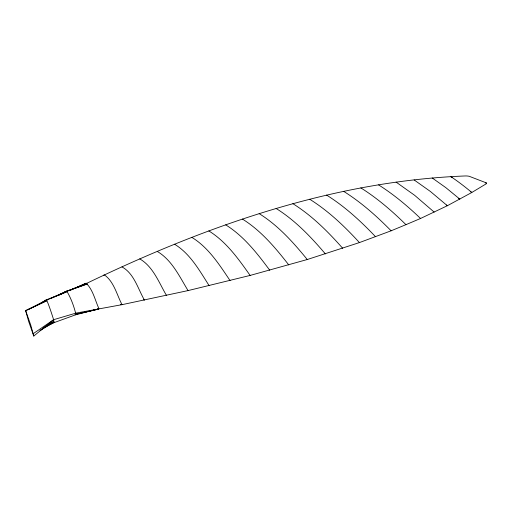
<?xml version="1.0" encoding="UTF-8"?>
<svg xmlns="http://www.w3.org/2000/svg" width="512" height="512" viewBox="0 0 512 512"><rect width="100%" height="100%" fill="white"/><g stroke="black" fill="none" stroke-linecap="round" stroke-linejoin="round"><path stroke-width="0.77" d="M28.435 309.51L46.842 300.698L25.619 310.534L28.608 321.286L33.786 336.051L53.613 319.699L75.942 313.114L122.016 304.672L188.045 290.592L250.125 275.43L307.258 259.52L359.437 242.579L391.11 230.803L405.946 224.666L420.55 218.477L447.354 205.722L471.808 192.486L486.323 183.75L486.336 183.142L485.574 182.592L469.171 176.275A8.723 4.358 6.7 0 0 465.018 175.968C331.917 181.139 204.109 226.586 85.229 284.064L86.15 283.226C93.03 289.76 95.014 300.173 98.931 308.602L98.432 309.139L75.878 314.24L75.642 314.797L53.85 322.72L46.72 326.106M66.17 291.661L86.496 283.392L74.099 288.614M33.786 336.051L30.752 325.101L25.619 310.534M33.408 333.555L53.613 319.699A26.08 1.382 73.2 0 0 46.099 300.435L66.598 291.206L87.27 283.981L66.253 291.328L64.211 292.55M39.936 330.63L53.882 321.306L42.47 328.563M40.768 303.296L46.163 299.923L67.11 291.629C71.117 298.611 74.054 306.509 75.878 314.24L98.106 309.139M41.792 302.848L46.413 300.013L26.291 310.502M62.304 293.722L66.426 291.27L58.758 295.155M40.486 330.202L53.958 322.317L50.374 324.077M59.565 294.758L66.598 291.206L67.11 291.629L51.168 298.31M78.63 286.893L85.606 283.398M80.608 285.971L86.15 283.226L70.381 290.118M70.451 290.15L72.64 289.229M66.253 291.328L66.598 291.206M103.725 275.123L104.531 274.989C113.99 281.734 116.826 294.746 122.016 304.672L120.435 304.275M121.984 266.925C134.035 273.363 137.971 288.877 144.435 300.09L143.693 299.789M139.718 258.874C153.139 266.554 158.918 282.579 166.406 295.322M157.331 251.456C171.942 260.115 179.52 276.595 188.045 290.592M174.547 244.211C190.234 253.715 199.507 270.56 209.101 285.606M191.923 237.414C208.576 247.635 219.405 264.723 230.061 280.602M208.819 230.912C226.278 241.715 238.477 258.931 250.125 275.43M225.69 224.851C243.821 236.122 257.203 253.344 269.754 270.259M242.432 219.059C261.062 230.669 275.424 247.776 288.762 264.922M276.122 208.467C295.213 220.384 310.912 236.883 325.389 253.926M259.168 213.626C278.125 225.453 293.267 242.33 307.258 259.52M326.579 195.078C344.806 206.49 360.755 221.152 375.514 236.698M309.734 199.258C328.461 210.963 344.57 226.362 359.437 242.579M292.851 203.661C311.878 215.539 327.904 231.558 342.682 248.282M360.819 187.872C377.293 198.24 392.128 211.008 405.946 224.666M343.725 191.386C361.19 202.342 376.704 216.122 391.11 230.803M378.598 184.896C393.773 194.49 407.61 206.061 420.55 218.477M396.083 182.099L414.618 195.283L434.17 212.096M414.17 179.962L430.406 191.475L447.354 205.722L446.368 205.075M97.382 308.877L97.786 309.139L75.642 314.797L74.95 314.509M432.198 177.958L445.798 187.616L459.84 199.142L458.624 198.33M486.336 183.142L485.574 182.592L486.4 183.27M53.613 319.699A26.509 1.427 73.3 0 1 53.562 322.522M470.605 191.661A566.963 348.333 -75.3 0 0 471.808 192.486A273.984 125.466 64.6 0 0 450.957 176.691A566.963 348.333 -75.3 0 0 452.07 177.619"/></g></svg>
